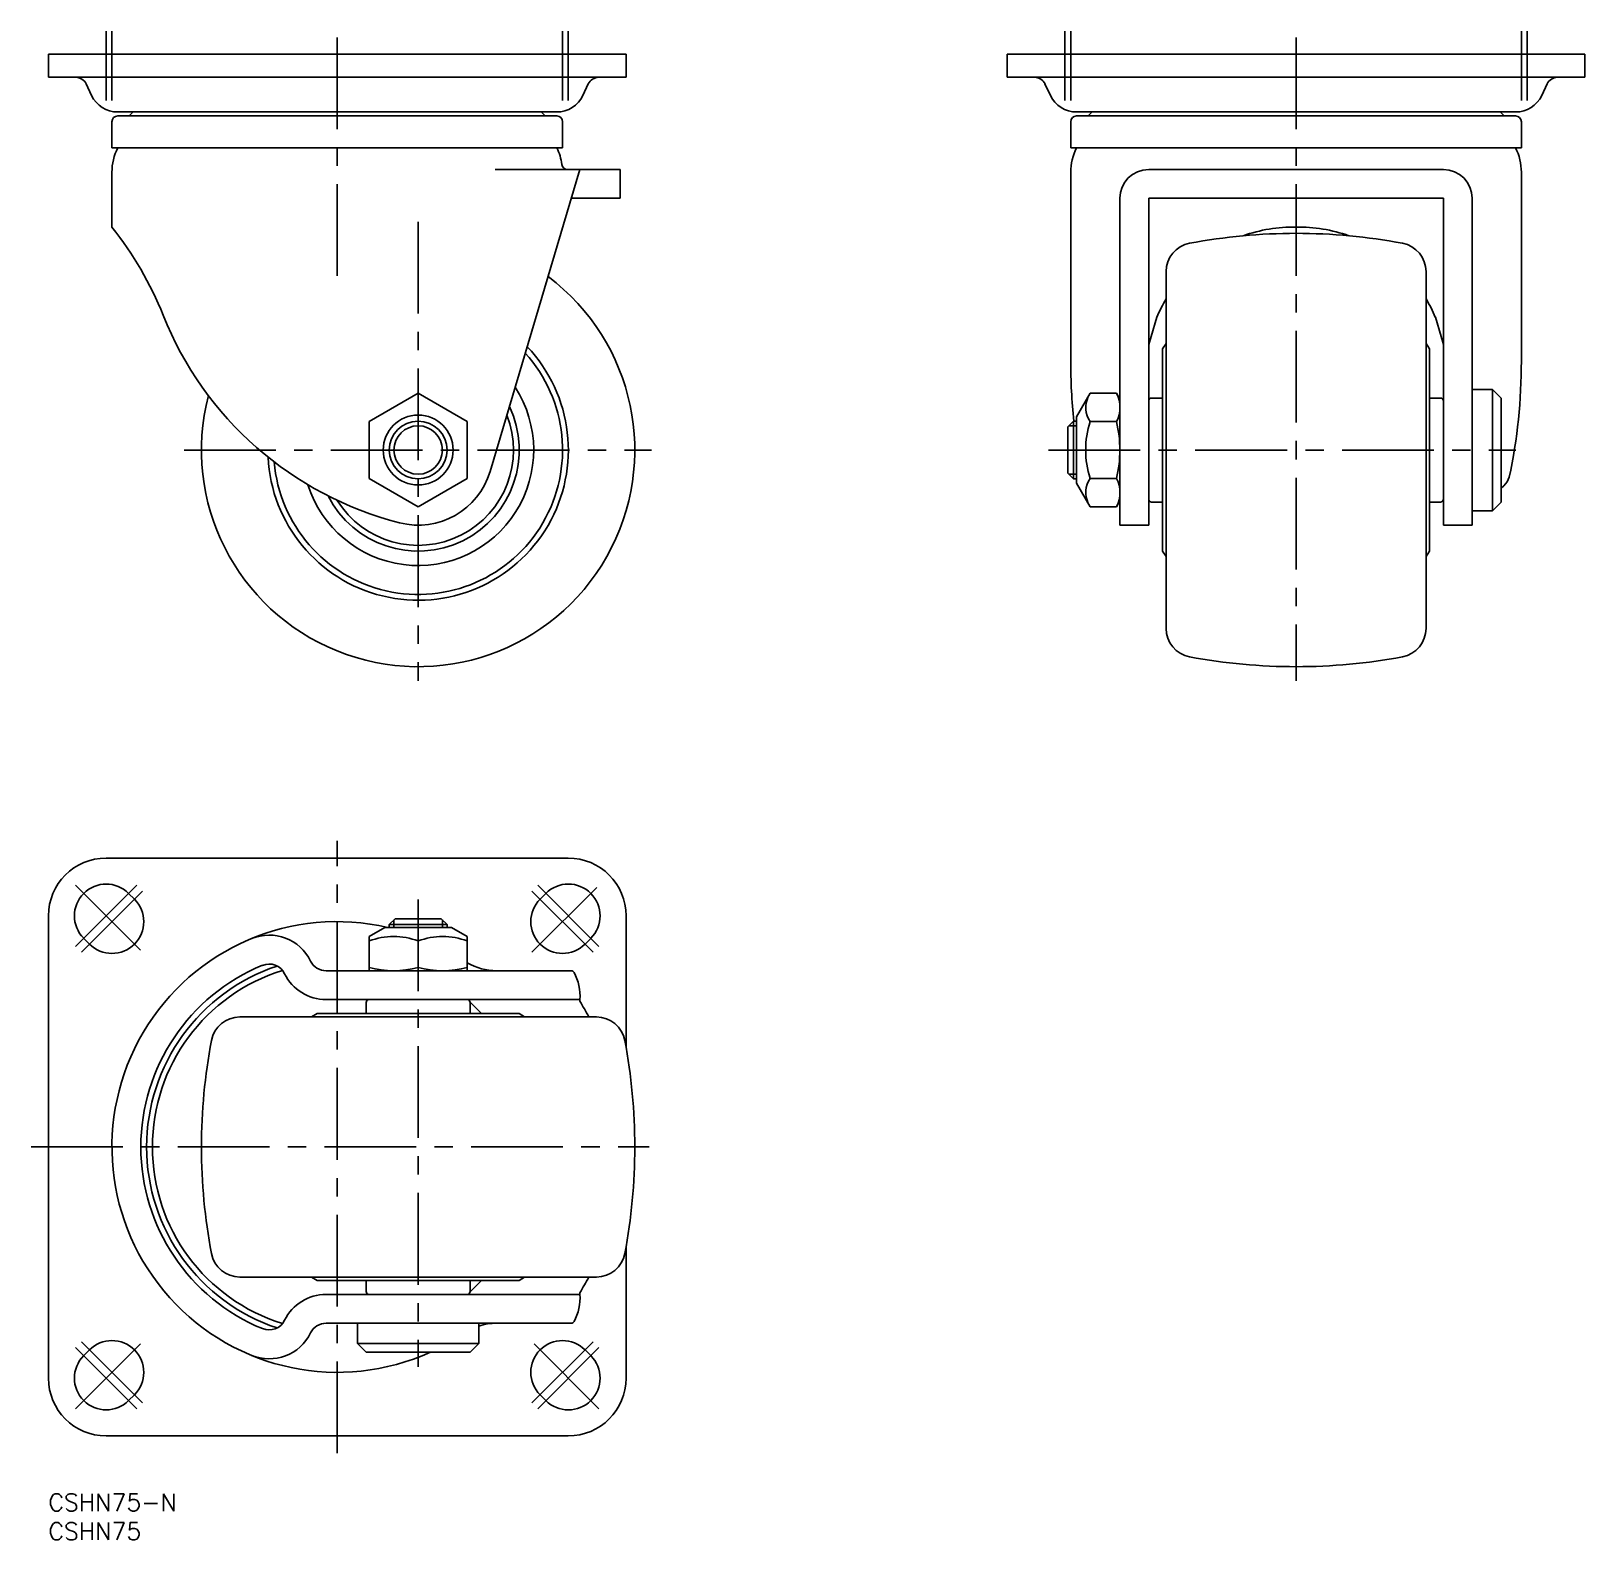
# Model space of a CAD drawing. Extents: x -3 to 266, y -8 to 253.
import ezdxf

# ---------------------------------------------------------------- set-up
doc = ezdxf.new("R2010")
doc.units = 0
doc.header["$LTSCALE"] = 0.5
doc.linetypes.add('CENTER', pattern=[50.8, 31.75, -6.35, 6.35, -6.35])
for name, color, linetype in [('MSM_CENTER', 1, 'CENTER'), ('MSM_CONTINUOUS', 7, 'CONTINUOUS'), ('MSM_NARROW', 5, 'CONTINUOUS'), ('MSM_PART_NUMBER', 7, 'CONTINUOUS')]:
    doc.layers.add(name, color=color, linetype=linetype)
doc.styles.get("Standard").update_dxf_attribs({"font": 'txt.shx', "height": 3, "bigfont": 'bigfont.shx'})

# ---------------------------------------------------------------- blocks, each defined once
blk = doc.blocks.new('*U27')
at = {"layer": 'MSM_PART_NUMBER'}
blk.add_text('CSHN75-N', height=3, dxfattribs=at).set_placement((0, -3))
blk = doc.blocks.new('*U28')
at = {"layer": 'MSM_PART_NUMBER'}
blk.add_text('CSHN75', height=3, dxfattribs=at).set_placement((0, -8))

msp = doc.modelspace()

# ---------------------------------------------------------------- linework, layer by layer
at = {"layer": 'MSM_CENTER'}
for p, q in [((10, 253.12), (10, 241.12)), ((11, 253.12), (11, 241.12)), ((89, 253.12), (89, 241.12)), ((90, 253.12), (90, 241.12)), ((175.97, 253.12), (175.97, 241.12)), ((176.97, 253.12), (176.97, 241.12)), ((254.97, 253.12), (254.97, 241.12)), ((255.97, 253.12), (255.97, 241.12)), ((50, 252.03), (50, 208.94)), ((215.97, 252.03), (215.97, 140.68)), ((64, 220.12), (64, 140.68)), ((23.5, 180.62), (104.4, 180.62)), ((173.13, 180.62), (254.03, 180.62)), ((50, 7), (50, 113)), ((4.7, 105.3), (16.3, 93.7)), ((15.3, 105.3), (4.7, 94.7)), ((83.7, 93.7), (95.3, 105.3)), ((84.7, 105.3), (95.3, 94.7)), ((16.3, 104.3), (5.7, 93.7)), ((64, 102.84), (64, 21.95)), ((83.7, 104.3), (94.3, 93.7)), ((-3, 60), (104, 60)), ((4.7, 14.7), (16.3, 26.3)), ((15.3, 14.7), (4.7, 25.3)), ((16.3, 15.7), (5.7, 26.3)), ((95.3, 14.7), (83.7, 26.3)), ((83.7, 15.7), (94.3, 26.3)), ((84.7, 14.7), (95.3, 25.3))]:
    msp.add_line(p, q, dxfattribs=at)
at = {"layer": 'MSM_CONTINUOUS'}
for p, q in [((0, 249.12), (0, 245.12)), ((0, 249.12), (100, 249.12)), ((100, 249.12), (100, 245.12)), ((165.97, 249.12), (265.97, 249.12)), ((165.97, 249.12), (165.97, 245.12)), ((265.97, 249.12), (265.97, 245.12)), ((100, 245.12), (0, 245.12)), ((265.97, 245.12), (165.97, 245.12)), ((6.54, 243.97), (7.48, 241.99)), ((93.46, 243.97), (92.52, 241.99)), ((172.51, 243.97), (173.45, 241.99)), ((259.43, 243.97), (258.5, 241.99)), ((11, 237.43), (11, 232.93)), ((12, 239.12), (88, 239.12)), ((88, 238.43), (12, 238.43)), ((14.69, 239.12), (14, 238.43)), ((85.31, 239.12), (86, 238.43)), ((89, 237.43), (89, 232.93)), ((176.97, 237.43), (176.97, 232.93)), ((177.97, 239.12), (253.97, 239.12)), ((253.97, 238.43), (177.97, 238.43)), ((180.67, 239.12), (179.97, 238.43)), ((251.28, 239.12), (251.97, 238.43)), ((254.97, 237.43), (254.97, 232.93)), ((89, 232.93), (11, 232.93)), ((254.97, 232.93), (176.97, 232.93)), ((11, 228.68), (11, 219.18)), ((92, 229.18), (76.46, 176.92)), ((77.36, 229.18), (99, 229.18)), ((99, 229.18), (99, 224.18)), ((176.97, 228.68), (176.97, 196.02)), ((190.47, 229.18), (241.47, 229.18)), ((254.97, 228.68), (254.97, 196.02)), ((99, 224.18), (90.51, 224.18)), ((185.47, 224.18), (185.47, 167.62)), ((190.47, 224.18), (190.47, 167.62)), ((241.47, 224.18), (190.47, 224.18)), ((241.47, 224.18), (241.47, 167.62)), ((246.47, 224.18), (246.47, 167.62)), ((193.47, 149.75), (193.47, 211.49)), ((238.47, 149.75), (238.47, 211.49)), ((191.87, 203.62), (190.88, 200.24)), ((240.08, 203.62), (241.07, 200.24)), ((190.88, 200.24), (190.47, 198.86)), ((193.47, 199.06), (192.87, 198.12)), ((238.47, 199.06), (239.07, 198.12)), ((241.07, 200.24), (241.47, 198.86)), ((192.87, 163.12), (192.87, 198.12)), ((239.07, 198.12), (239.07, 163.12)), ((249.97, 191.12), (246.47, 191.12)), ((249.97, 191.12), (251.47, 189.62)), ((249.97, 191.12), (249.97, 170.12)), ((64, 190.44), (55.5, 185.53)), ((64, 190.44), (72.5, 185.53)), ((180.32, 190.44), (177.97, 186.37)), ((184.89, 190.44), (180.32, 190.44)), ((185.47, 189.43), (184.89, 190.44)), ((190.97, 189.62), (192.87, 189.62)), ((240.97, 189.62), (239.07, 189.62)), ((251.47, 189.62), (251.47, 171.62)), ((176.47, 184.62), (177.47, 185.62)), ((177.47, 185.62), (177.97, 185.62)), ((177.47, 185.62), (177.47, 175.62)), ((177.97, 174.87), (177.97, 186.37)), ((55.5, 185.53), (55.5, 175.71)), ((72.5, 185.53), (72.5, 175.71)), ((176.47, 184.62), (176.47, 176.62)), ((184.89, 185.53), (180.32, 185.53)), ((64, 170.81), (55.5, 175.71)), ((64, 170.81), (72.5, 175.71)), ((176.47, 176.62), (177.47, 175.62)), ((177.47, 175.62), (177.97, 175.62)), ((180.32, 170.81), (177.97, 174.87)), ((184.89, 175.71), (180.32, 175.71)), ((251.93, 174.41), (252.51, 175.13)), ((252.51, 175.13), (252.87, 175.92)), ((251.47, 174.03), (251.93, 174.41)), ((184.89, 170.81), (180.32, 170.81)), ((185.47, 171.81), (184.89, 170.81)), ((190.97, 171.62), (192.87, 171.62)), ((240.97, 171.62), (239.07, 171.62)), ((249.97, 170.12), (246.47, 170.12)), ((251.47, 171.62), (249.97, 170.12)), ((185.47, 167.62), (190.47, 167.62)), ((241.47, 167.62), (246.47, 167.62)), ((193.47, 162.18), (192.87, 163.12)), ((238.47, 162.18), (239.07, 163.12)), ((10, 110), (90, 110)), ((14.89, 102.89), (13.89, 103.89)), ((85.11, 102.89), (86.11, 103.89)), ((0, 20), (0, 100)), ((100, 100), (100, 77.26)), ((55.5, 96.41), (58.25, 98)), ((69.75, 98), (58.25, 98)), ((60, 99.5), (59, 98.5)), ((59, 98.5), (69, 98.5)), ((59, 98.5), (59, 98)), ((60, 99.5), (68, 99.5)), ((68, 99.5), (69, 98.5)), ((69, 98.5), (69, 98)), ((72.5, 96.41), (69.75, 98)), ((6.11, 96.11), (7.11, 95.11)), ((55.5, 90.5), (55.5, 96.41)), ((64, 91.08), (64, 95.65)), ((72.5, 90.5), (72.5, 96.41)), ((93.89, 96.11), (92.89, 95.11)), ((48.08, 90.5), (90.51, 90.5)), ((48.08, 85.5), (92, 85.5)), ((55, 85), (55, 83.1)), ((73, 85), (73, 83.1)), ((92, 85.5), (92, 85.24)), ((94.87, 82.5), (33.13, 82.5)), ((45.56, 82.5), (46.5, 83.1)), ((81.5, 83.1), (46.5, 83.1)), ((82.44, 82.5), (81.5, 83.1)), ((100, 42.74), (100, 20)), ((94.87, 37.5), (33.13, 37.5)), ((45.56, 37.5), (46.5, 36.9)), ((46.5, 36.9), (81.5, 36.9)), ((55, 35), (55, 36.9)), ((73, 35), (73, 36.9)), ((82.44, 37.5), (81.5, 36.9)), ((48.08, 34.5), (92, 34.5)), ((92, 34.5), (92, 34.76)), ((48.08, 29.5), (90.51, 29.5)), ((53.5, 26), (53.5, 29.5)), ((74.5, 26), (74.5, 29.5)), ((6.11, 23.89), (7.11, 24.89)), ((53.5, 26), (55, 24.5)), ((53.5, 26), (74.5, 26)), ((55, 24.5), (73, 24.5)), ((73, 24.5), (74.5, 26)), ((93.89, 23.89), (92.89, 24.89)), ((14.89, 17.11), (13.89, 16.11)), ((85.11, 17.11), (86.11, 16.11)), ((90, 10), (10, 10))]:
    msp.add_line(p, q, dxfattribs=at)
for radius in [6.05, 5]:
    msp.add_circle((64, 180.62), radius, dxfattribs=at)
for centre, radius, start, end in [((4.73, 243.12), 2, 25.2527, 90), ((95.27, 243.12), 2, 90, 154.7473), ((170.71, 243.12), 2, 25.2527, 90), ((261.24, 243.12), 2, 90, 154.7473), ((12, 244.12), 5, 205.2527, 270), ((88, 244.12), 5, 270, 334.7473), ((177.97, 244.12), 5, 205.2527, 270), ((253.97, 244.12), 5, 270, 334.7473), ((12, 237.43), 1, 90, 180), ((88, 237.43), 1, 0, 90), ((177.97, 237.43), 1, 90, 180), ((253.97, 237.43), 1, 0, 90), ((20.5, 228.68), 9.5, 153.4746, 180), ((79.5, 228.68), 9.5, 8.2132, 26.5254), ((186.47, 228.68), 9.5, 153.4746, 180), ((245.47, 228.68), 9.5, 0, 26.5254), ((89.89, 230.18), 1, 188.2132, 270), ((190.47, 224.18), 5, 90, 180), ((241.47, 224.18), 5, 0, 90), ((-35.88, 181.73), 60, 21.7336, 38.6204), ((215.97, 118.12), 100, 79.3849, 100.6151), ((215.43, 193.58), 25.61, 88.8001, 109.6238), ((216.52, 193.58), 25.61, 70.3762, 91.1999), ((198.47, 211.49), 5, 100.6151, 180), ((233.47, 211.49), 5, 0, 79.3849), ((64, 180.62), 37.5, 165.4735, 53.1592), ((215.43, 193.58), 25.61, 149.0119, 156.9148), ((216.52, 193.58), 25.61, 23.0852, 30.9881), ((75.59, 226.17), 60, 201.7336, 255.7214), ((64, 180.62), 26, 182.7322, 43.4428), ((64, 180.62), 25, 184.745, 42.1105), ((271.89, 195.76), 94.92, 179.8416, 186.1299), ((160.05, 195.76), 94.92, 347.9352, 0.1584), ((64, 180.62), 20, 197.533, 32.9012), ((183.91, 187.98), 4.34, 154.3842, 214.3842), ((180, 187.98), 5.48, 333.3771, 26.6229), ((190.97, 189.12), 0.5, 90, 180), ((240.97, 189.12), 0.5, 0, 90), ((64, 180.62), 17.5, 206.9772, 25.4674), ((64, 180.62), 16.5, 211.884, 21.4551), ((195.8, 180.62), 16.24, 162.412, 197.5902), ((164.44, 180.62), 21.03, 346.5065, 13.494), ((64, 180.62), 13, 255.7214, 343.4428), ((183.91, 173.26), 4.34, 145.6158, 205.6158), ((180, 173.26), 5.48, 333.3771, 26.6229), ((190.97, 172.12), 0.5, 180, 270), ((240.97, 172.12), 0.5, 270, 0), ((198.47, 149.75), 5, 180, 259.3849), ((233.47, 149.75), 5, 280.6151, 0), ((215.97, 243.12), 100, 259.3849, 280.6151), ((10, 100), 10, 90, 180), ((90, 100), 10, 0, 90), ((10, 100), 5.5, 45, 225), ((90, 100), 5.5, 315, 135), ((11, 99), 5.5, 225, 45), ((89, 99), 5.5, 135, 315), ((50, 60), 39, 76.9972, 294.4592), ((38.2, 88.66), 8, 26.0754, 112.3807), ((59.75, 84.14), 12.28, 69.7438, 110.2562), ((68.25, 84.14), 12.28, 69.7438, 110.2562), ((38.2, 88.66), 3, 26.0754, 112.3807), ((48.08, 93.5), 3, 206.0754, 270), ((77.58, 100.5), 10, 239.458, 270), ((50, 60), 34, 112.3807, 247.6193), ((50, 60), 33, 108.3742, 251.6258), ((50, 60), 32, 107.2336, 252.7664), ((48.08, 93.5), 8, 206.0754, 270), ((59.75, 106.35), 15.85, 254.4429, 285.5571), ((68.25, 106.35), 15.85, 254.4429, 285.5571), ((90.47, 89.87), 0.633, 33.9013, 86.4435), ((83.13, 86.09), 8.89, 356.2179, 27.7016), ((55.5, 85), 0.5, 90, 180), ((72.5, 85), 0.5, 0, 90), ((50, 60), 34, 42.7977, 47.4355), ((50, 60), 49, 27.3344, 31.0027), ((33.13, 77.5), 5, 90, 169.3849), ((94.87, 77.5), 5, 10.6151, 90), ((126.5, 60), 100, 169.3849, 190.6151), ((1.5, 60), 100, 349.3849, 10.6151), ((33.13, 42.5), 5, 190.6151, 270), ((94.87, 42.5), 5, 270, 349.3849), ((55.5, 35), 0.5, 180, 270), ((72.5, 35), 0.5, 270, 0), ((50, 60), 34, 312.5645, 317.2023), ((50, 60), 49, 328.9973, 332.6656), ((48.08, 26.5), 8, 90, 153.9246), ((83.13, 33.91), 8.89, 332.2984, 3.7821), ((38.2, 31.34), 3, 247.6193, 333.9246), ((90.47, 30.13), 0.633, 273.5565, 326.0987), ((38.2, 31.34), 8, 247.6193, 333.9246), ((48.08, 26.5), 3, 90, 153.9246), ((77.58, 19.5), 10, 90, 107.949), ((11, 21), 5.5, 315, 135), ((89, 21), 5.5, 45, 225), ((10, 20), 5.5, 135, 315), ((90, 20), 5.5, 225, 45), ((10, 20), 10, 180, 270), ((90, 20), 10, 270, 0)]:
    msp.add_arc(centre, radius, start, end, dxfattribs=at)
at = {"layer": 'MSM_NARROW'}
for p, q in [((177.97, 184.81), (176.66, 184.81)), ((177.97, 176.43), (176.66, 176.43)), ((59.81, 98), (59.81, 99.31)), ((68.19, 98), (68.19, 99.31))]:
    msp.add_line(p, q, dxfattribs=at)
msp.add_circle((64, 180.62), 4.19, dxfattribs=at)

# ---------------------------------------------------------------- block references
at = {"layer": 'MSM_CONTINUOUS'}
for name in ['*U27', '*U28']:
    msp.add_blockref(name, (0, 0), dxfattribs=at)

doc.saveas('drawing.dxf')
